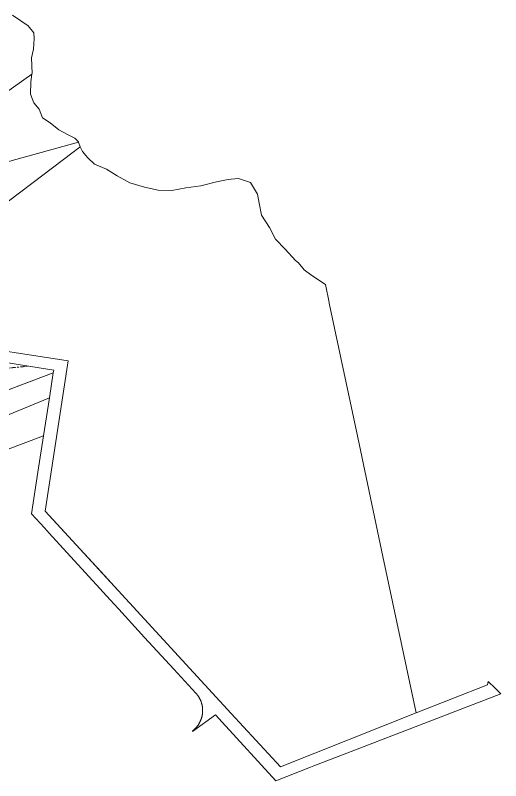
# Model space of a CAD drawing. Header units: metres. Extents: x 308278 to 310511, y 6271134 to 6272874.
# Drawn here: x 309752 to 310511, y 6271134 to 6272330 of the extents above; entities that cross this region are included whole.
import ezdxf

# ---------------------------------------------------------------- set-up
doc = ezdxf.new("R2010")
doc.units = ezdxf.units.M
doc.linetypes.add('PHANTOMX2', pattern=[6.6, 3, -0.75, 0.2, -0.75, 0.2, -0.75, 0.2, -0.75])
for name, color, linetype, lineweight in [('Cadastre Land Parcels_SP_EXT', 118, 'Continuous', 15), ('Cadastre Roads_SP_EXT', 218, 'Continuous', 15), ('Services_SP_EXT', 42, 'PHANTOMX2', 20)]:
    doc.layers.add(name, color=color, linetype=linetype, lineweight=lineweight)

msp = doc.modelspace()

# ---------------------------------------------------------------- linework, layer by layer
at = {"layer": 'Cadastre Land Parcels_SP_EXT', "linetype": 'Continuous'}
for points in [[(309554.466, 6272080.357), (309777.749, 6272237.719), (309777.749, 6272237.719), (309777.909, 6272238.874), (309776.837, 6272263.374), (309780.319, 6272277.17), (309781.339, 6272293.511), (309780.824, 6272302.708), (309772.065, 6272313.415), (309760.37, 6272321.25), (309747.253, 6272329.953)], [(309604.901, 6272063.891), (309850.667, 6272131.835), (309850.667, 6272131.835), (309850.606, 6272132.001), (309845.053, 6272137.98), (309834.608, 6272143.141), (309819.686, 6272151.201), (309806.01, 6272161.694), (309794.489, 6272169.936), (309789.061, 6272183.232), (309780.911, 6272193.057), (309775.567, 6272206.957), (309776.116, 6272225.906), (309777.749, 6272237.719), (309554.466, 6272080.357)], [(309611.869, 6271941.962), (309777.811, 6272067.356), (309842.023, 6272115.875), (309849.221, 6272121.295), (309849.758, 6272121.699), (309853.051, 6272124.186), (309853.051, 6272124.186), (309850.667, 6272131.835), (309604.901, 6272063.891)], [(309482.591, 6271844.279), (309834.538, 6271790.097), (309798.58, 6271554.947), (309846.753, 6271502.625), (309912.756, 6271430.924), (310089.433, 6271238.986), (310166.197, 6271155.588), (310378.795, 6271240.176), (310326.63, 6271484.316), (310322.43, 6271504.144), (310287.255, 6271669.969), (310242.395, 6271880.321), (310242.655, 6271880.22), (310242.521, 6271880.877), (310242.411, 6271881.374), (310236.706, 6271909.322), (310215.538, 6271923.223), (310203.268, 6271931.993), (310194.381, 6271942.913), (310189.827, 6271946.814), (310173.587, 6271964.611), (310158.593, 6271979.93), (310149.143, 6271998.254), (310136.677, 6272017.423), (310133.319, 6272036.263), (310130.344, 6272050.71), (310119.705, 6272068.512), (310100.68, 6272074.853), (310089.191, 6272074.136), (310084.504, 6272073.269), (310066.266, 6272069.9), (310041.68, 6272063.632), (310018.332, 6272060.589), (309996.715, 6272055.978), (309974.891, 6272056.966), (309974.891, 6272056.966), (309953.999, 6272061.57), (309930.668, 6272068.23), (309910.96, 6272078.958), (309894.456, 6272089.548), (309875.505, 6272097.29), (309864.911, 6272107.391), (309856.628, 6272116.937), (309853.051, 6272124.186), (309849.758, 6272121.699), (309849.221, 6272121.295), (309842.023, 6272115.875), (309777.811, 6272067.356), (309611.869, 6271941.962)]]:
    msp.add_lwpolyline(points, dxfattribs=at)
for points in [[(309811.048, 6271771.045), (309811.755, 6271775.612), (309736.955, 6271787.188), (309499.336, 6271697.678), (309513.697, 6271658.919), (309811.048, 6271771.045)], [(309368.922, 6271552.592), (309805.029, 6271732.381), (309811.048, 6271771.045), (309334.37, 6271591.297), (309353.957, 6271569.355), (309368.922, 6271552.592)], [(309795.857, 6271673.023), (309805.029, 6271732.381), (309368.922, 6271552.592), (309396.059, 6271522.194), (309795.857, 6271673.023)]]:
    msp.add_lwpolyline(points, close=True, dxfattribs=at)
at = {"layer": 'Cadastre Roads_SP_EXT', "linetype": 'Continuous'}
msp.add_lwpolyline([(309736.955, 6271787.188), (309811.755, 6271775.612), (309811.048, 6271771.045), (309805.029, 6271732.381), (309795.857, 6271673.023), (309787.024, 6271616.105), (309776.913, 6271550.935), (309797.172, 6271528.845), (309804.686, 6271520.653), (309832.394, 6271490.34), (309872.9, 6271446.114), (309900.24, 6271416.298), (309913.434, 6271401.91), (309953.929, 6271357.71), (309999.445, 6271308.056), (310033.864, 6271270.476), (310037.572, 6271266.429), (310037.598, 6271266.391), (310037.913, 6271265.927), (310038.223, 6271265.458), (310038.526, 6271264.985), (310038.822, 6271264.508), (310039.112, 6271264.027), (310039.394, 6271263.541), (310039.67, 6271263.052), (310039.939, 6271262.559), (310040.202, 6271262.062), (310040.456, 6271261.562), (310040.704, 6271261.058), (310040.945, 6271260.55), (310041.18, 6271260.04), (310041.406, 6271259.526), (310041.625, 6271259.009), (310041.838, 6271258.489), (310042.042, 6271257.966), (310042.24, 6271257.44), (310042.43, 6271256.911), (310042.612, 6271256.381), (310042.787, 6271255.846), (310042.955, 6271255.31), (310043.115, 6271254.772), (310043.268, 6271254.231), (310043.413, 6271253.689), (310043.55, 6271253.144), (310043.679, 6271252.597), (310043.802, 6271252.049), (310043.916, 6271251.499), (310044.023, 6271250.948), (310044.121, 6271250.394), (310044.212, 6271249.841), (310044.295, 6271249.285), (310044.371, 6271248.728), (310044.438, 6271248.171), (310044.499, 6271247.612), (310044.55, 6271247.053), (310044.594, 6271246.493), (310044.63, 6271245.932), (310044.659, 6271245.372), (310044.679, 6271244.81), (310044.692, 6271244.25), (310044.696, 6271243.687), (310044.694, 6271243.125), (310044.683, 6271242.564), (310044.664, 6271242.002), (310044.638, 6271241.441), (310044.603, 6271240.88), (310044.56, 6271240.321), (310044.51, 6271239.762), (310044.452, 6271239.203), (310044.386, 6271238.644), (310044.311, 6271238.088), (310044.23, 6271237.531), (310044.14, 6271236.978), (310044.043, 6271236.424), (310043.938, 6271235.872), (310043.825, 6271235.322), (310043.706, 6271234.773), (310043.578, 6271234.227), (310043.441, 6271233.681), (310043.298, 6271233.138), (310043.147, 6271232.597), (310042.989, 6271232.059), (310042.822, 6271231.523), (310042.649, 6271230.988), (310042.468, 6271230.455), (310042.279, 6271229.927), (310042.084, 6271229.401), (310041.881, 6271228.878), (310041.67, 6271228.357), (310041.452, 6271227.839), (310041.227, 6271227.324), (310040.995, 6271226.813), (310040.755, 6271226.304), (310040.508, 6271225.8), (310040.256, 6271225.299), (310039.994, 6271224.801), (310039.726, 6271224.308), (310039.452, 6271223.817), (310039.171, 6271223.331), (310038.883, 6271222.848), (310038.588, 6271222.371), (310038.286, 6271221.897), (310037.978, 6271221.427), (310037.663, 6271220.96), (310037.341, 6271220.499), (310037.013, 6271220.041), (310036.678, 6271219.59), (310036.338, 6271219.142), (310035.991, 6271218.699), (310035.637, 6271218.261), (310035.277, 6271217.828), (310034.912, 6271217.401), (310034.541, 6271216.978), (310034.163, 6271216.562), (310033.78, 6271216.149), (310033.392, 6271215.742), (310032.997, 6271215.342), (310032.597, 6271214.946), (310032.191, 6271214.555), (310031.779, 6271214.171), (310031.363, 6271213.794), (310030.942, 6271213.422), (310030.515, 6271213.055), (310030.082, 6271212.695), (310029.645, 6271212.341), (310029.203, 6271211.993), (310028.756, 6271211.651), (310028.653, 6271210.635), (310064.663, 6271236.849), (310075.281, 6271225.268), (310159.009, 6271133.933), (310213.274, 6271154.83), (310218.758, 6271156.942), (310290.531, 6271184.604), (310510.785, 6271269.431), (310501.944, 6271278.376), (310491.338, 6271289.107), (310490.104, 6271283.968), (310378.795, 6271240.176), (310166.197, 6271155.588), (310089.433, 6271238.986), (310089.433, 6271238.986), (309912.756, 6271430.924), (309885.342, 6271460.705), (309846.753, 6271502.625), (309811.02, 6271541.437), (309798.58, 6271554.947), (309834.538, 6271790.097), (309482.591, 6271844.279)], dxfattribs=at)
at = {"layer": 'Services_SP_EXT'}
msp.add_lwpolyline([(309770.569, 6271781.433), (309190.048, 6271729.573)], dxfattribs=at)

doc.saveas('drawing.dxf')
